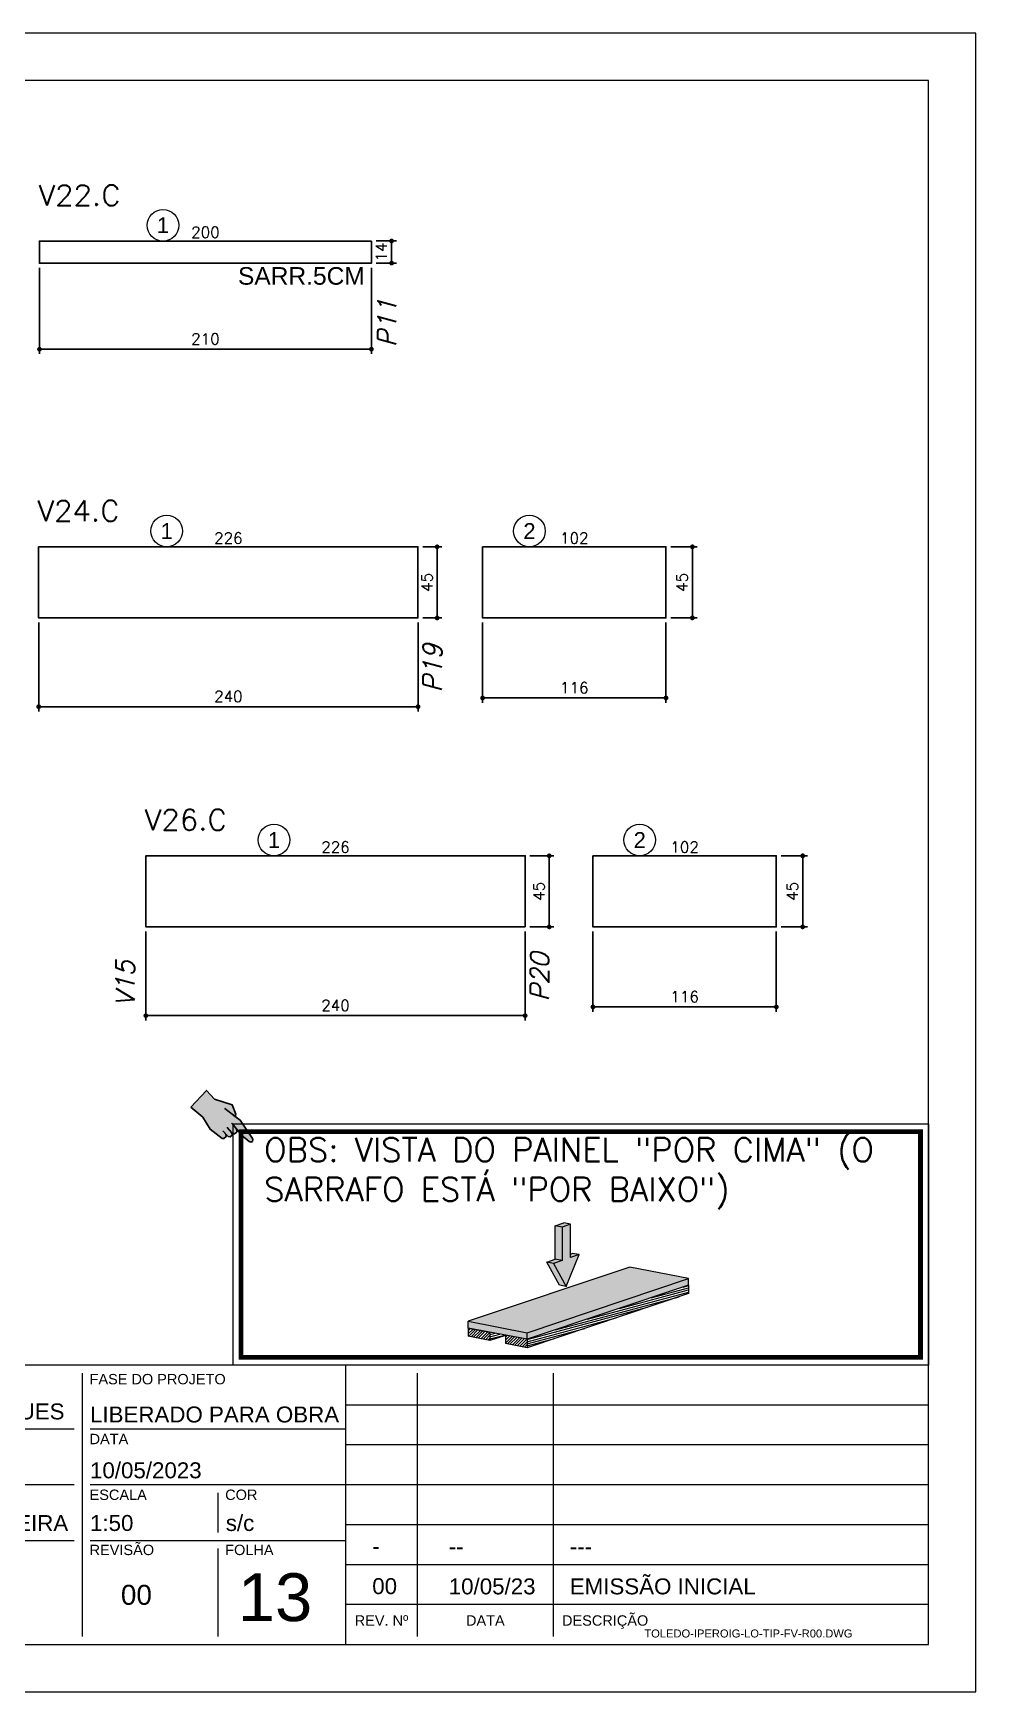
# Model space of a CAD drawing. Extents: x -20676 to 4767, y -817 to 13976.
# Drawn here: x -18203 to -17606, y 5232 to 6282 of the extents above; entities that cross this region are included whole.
import ezdxf
from ezdxf.enums import TextEntityAlignment as Align
from ezdxf.lldxf.tags import DXFTag

# ---------------------------------------------------------------- set-up
doc = ezdxf.new("R2010")
doc.units = 0
doc.header["$PDMODE"] = 2
doc.header["$PDSIZE"] = 10
doc.linetypes.add('CABLIN', pattern=[0.35, 0.25, -0.1])
doc.layers.get('0').update_dxf_attribs({"lineweight": 13})
doc.layers.get('Defpoints').update_dxf_attribs({"lineweight": 13})
for name, color, linetype, lineweight in [('contorno de painel', 7, 'Continuous', 13), ('cotas', 4, 'Continuous', 13), ('FOLHA MB', 7, 'Continuous', 13), ('HACHURACONCRETO', 7, 'Continuous', 13), ('Romaneio', 1, 'Continuous', 13), ('texto de viga', 7, 'Continuous', 13)]:
    doc.layers.add(name, color=color, linetype=linetype, lineweight=lineweight)
for name, color, linetype in [('Cota Sarrafo', 180, 'Continuous'), ('Painéis', 200, 'Continuous'), ('REGUA-80', 111, 'Continuous'), ('TEXTO_GERAL', 7, 'Continuous'), ('va165-sec', 5, 'DASHED')]:
    doc.layers.add(name, color=color, linetype=linetype)
doc.styles.add('ARIAL', font='arial.ttf', dxfattribs={"oblique": 15, "height": 25})
doc.styles.add('MB_C01', font='arial.ttf', dxfattribs={"height": 1.3})
doc.styles.add('MB_C02', font='arial.ttf', dxfattribs={"height": 2})
doc.styles.add('MB_C03', font='arial.ttf', dxfattribs={"height": 2.5})
doc.styles.add('MB_C04', font='arial.ttf', dxfattribs={"height": 6})
doc.styles.add('REGUA-120', font='ROMANS.shx', dxfattribs={"height": 15})
doc.styles.add('ROMANS', font='romans.shx')
tags = doc.linetypes.add('DASHED', pattern=[0.75, 0.5, -0.25]).pattern_tags.tags
tags[6:7] = [DXFTag(74, 4), DXFTag(75, 0), DXFTag(340, '0'), DXFTag(46, 1.0), DXFTag(50, 0.0), DXFTag(44, 0.0), DXFTag(45, 0.0)]
tags[4:5] = [DXFTag(74, 4), DXFTag(75, 0), DXFTag(340, '0'), DXFTag(46, 1.0), DXFTag(50, 0.0), DXFTag(44, 0.0), DXFTag(45, 0.0)]
doc.dimstyles.new('PAINEL', dxfattribs={"dimtxt": 7, "dimasz": 3, "dimexe": 3, "dimexo": 3, "dimgap": 3, "dimtad": 1, "dimdec": 1, "dimzin": 12, "dimdsep": 46, "dimtxsty": 'ROMANS', "dimblk": 'DOT', "dimcen": 0, "dimclrd": 4, "dimclre": 4, "dimclrt": 240, "dimadec": 1, "dimazin": 3, "dimtfac": 1, "dimtdec": 1, "dimtmove": 0, "dimatfit": 3, "dimfxl": 0, "dimtolj": 1, "dimtzin": 12, "dimarcsym": 0})
doc.dimstyles.new('projeto2', dxfattribs={"dimtxt": 7, "dimasz": 5, "dimexe": 1.25, "dimexo": 2.5, "dimgap": 2, "dimtad": 1, "dimdec": 1, "dimdsep": 46, "dimtxsty": 'ROMANS', "dimblk": 'OBLIQUE', "dimcen": 10, "dimdle": 1, "dimse1": 1, "dimse2": 1, "dimsd1": 1, "dimsd2": 1, "dimclrd": 256, "dimclre": 256, "dimclrt": 3, "dimadec": 0, "dimazin": 0, "dimtfac": 1, "dimtdec": 1, "dimtmove": 0, "dimatfit": 3, "dimldrblk": 'OBLIQUE', "dimfxl": 0, "dimlwd": -1, "dimlwe": -1, "dimarcsym": 0})

# ---------------------------------------------------------------- blocks, each defined once
blk = doc.blocks.new('A$Ceb89ac90')
at = {"color": 1}
for p, q in [((1086.3, 356.7), (70, 356.7)), ((919.6, 351.7), (919.6, 185)), ((1086.3, 356.7), (1086.3, 179.9)), ((1455, 356.7), (1086.3, 356.7)), ((1131.8, 185), (1131.8, 351.7)), ((1217.6, 351.7), (1217.6, 185)), ((1455, 331.5), (1086.3, 331.5)), ((914.6, 316.3), (768.1, 316.3)), ((1086.3, 316.3), (924.7, 316.3)), ((1455, 306.2), (1086.3, 306.2)), ((914.6, 281), (768.1, 281)), ((1086.3, 281), (924.7, 281)), ((1005.5, 275.9), (1005.5, 250.7)), ((1455, 281), (1086.3, 281)), ((1455, 255.7), (1086.3, 255.7)), ((914.6, 245.6), (440.7, 245.6)), ((1086.3, 245.6), (924.7, 245.6)), ((1005.5, 240.6), (1005.5, 185)), ((1455, 230.4), (1086.3, 230.4)), ((1455, 205.2), (1086.3, 205.2))]:
    blk.add_line(p, q, dxfattribs=at)
for points in [[(0, 1199.9), (0, 149.9), (1485, 149.9), (1485, 1199.9)], [(70, 1169.9), (70, 179.9), (1455, 179.9), (1455, 1169.9)]]:
    blk.add_lwpolyline(points, close=True, dxfattribs=at)
at = {"color": 6, "style": 'MB_C01'}
for s, height, p in [('FASE DO PROJETO', 6.566, (924.3, 344.6)), ('DATA', 6.57, (924.3, 306.7)), ('ESCALA', 6.57, (924.3, 271.4)), ('COR', 6.57, (1010.1, 271.4)), ('REVISÃO', 6.57, (924.3, 236.5)), ('FOLHA', 6.57, (1010.1, 236.5))]:
    blk.add_text(s, height=height, dxfattribs=at).set_placement(p)
at = {"color": 5, "style": 'MB_C02'}
for s, p in [('DANIEL RODRIGUES', (768.1, 322.4)), ('FORMA DE MADEIRA', (768.1, 251.7))]:
    blk.add_text(s, height=10.102, dxfattribs=at).set_placement(p)
at = {"color": 6, "style": 'MB_C01'}
for s, p in [('DESCRIÇÃO', (1250.5, 195.1)), ('REV. Nº', (1109, 195.1)), ('DATA', (1174.7, 195.1))]:
    blk.add_text(s, height=6.57, dxfattribs=at).set_placement(p, align=Align.MIDDLE_CENTER)
at = {"insert": (1275.3, 189.4), "char_height": 5.051, "width": 210.818, "attachment_point": 1, "style": 'MB_C04'}
blk.add_mtext('TOLEDO-IPEROIG-LO-TIP-FV-R00.DWG', dxfattribs=at)
at = {"color": 5}
for tag, p, height, style in [('REV_05', (1103.1, 338.1), 10.1, 'MB_C02'), ('DATA_REV_05', (1151.5, 337.9), 10.1, 'MB_C02'), ('INFO_REV_05', (1228.1, 337.9), 10.1, 'MB_C02'), ('CLIENTE', (449.7, 328.8), 12.6, 'MB_C03'), ('FASE', (924.6, 320.5), 10.1, 'MB_C02'), ('REV_04', (1103.1, 312.8), 10.1, 'MB_C02'), ('DATA_REV_04', (1151.5, 312.7), 10.1, 'MB_C02'), ('INFO_REV_04', (1228.1, 312.7), 10.1, 'MB_C02'), ('PROJETISTA', (768, 285.1), 10.1, 'MB_C02'), ('DATA', (924.6, 285.1), 10.1, 'MB_C02'), ('REV_03', (1103.1, 287.6), 10.1, 'MB_C02'), ('DATA_REV_03', (1151.5, 287.4), 10.1, 'MB_C02'), ('INFO_REV_03', (1228.1, 287.4), 10.1, 'MB_C02'), ('OBRA', (449.7, 273.3), 12.6, 'MB_C03'), ('REV_02', (1103.1, 262.3), 10.1, 'MB_C02'), ('DATA_REV_02', (1151.5, 262.1), 10.1, 'MB_C02'), ('INFO_REV_02', (1228.1, 262.1), 10.1, 'MB_C02'), ('ESC', (924.6, 251.8), 10.1, 'MB_C02'), ('COR', (1010.5, 251.8), 10.1, 'MB_C02'), ('REV_01', (1103.1, 237.1), 10.1, 'MB_C02'), ('DATA_REV_01', (1151.5, 236.9), 10.1, 'MB_C02'), ('INFO_REV_01', (1228.1, 236.9), 10.1, 'MB_C02'), ('PAVIMENTO', (449.7, 215.3), 12.6, 'MB_C03'), ('FL', (1018.1, 194.7), 30.3, 'MB_C04'), ('REV_00', (1103.1, 211.8), 10.1, 'MB_C02'), ('DATA_REV_00', (1151.5, 211.6), 10.1, 'MB_C02'), ('EMISSÃO_INICIAL', (1228.1, 211.6), 10.1, 'MB_C02'), ('REV', (944.1, 205), 12.6, 'MB_C03')]:
    blk.add_attdef(tag, p, '', height=height, dxfattribs=dict(at, style=style))
at = {"color": 6, "style": 'MB_C02'}
for tag, p in [('ENDEREÇO_CLIENTE', (449.7, 307.8)), ('ENDEREÇO_OBRA', (449.7, 252.7)), ('TIPO_DE_PROJETO', (449.7, 192.3))]:
    blk.add_attdef(tag, p, '', height=10.1, dxfattribs=at)
blk = doc.blocks.new('INDICADOR')
at = {"layer": 'va165-sec', "ltscale": 100}
blk.add_hatch(color=61, dxfattribs=at).paths.add_polyline_path([(-59.7, -24.5), (-37.5, -24.3), (-35.4, -22.8), (-34.7, -18.5), (-36.9, -15.9), (-32.1, -16.5), (-29.9, -15.1), (-29.3, -11.2), (-31.5, -8.9), (-29.5, -9.3), (-27.5, -7.7), (-26.6, -3.4), (-28.9, -0.4), (-18.5, -2.8), (-3.7, -3.1), (-0.7, -1.9), (0, 0), (-1.3, 2.8), (-2.9, 3.5), (-33.7, 13.2), (-42.6, 13.1), (-44, 16), (-56.7, 23.9), (-82.1, 13.8), (-99.5, 16.7), (-102.1, -17), (-79.1, -17.5)])
at = {"layer": 'REGUA-80', "color": 1}
blk.add_lwpolyline([(-102.1, -17), (-79.1, -17.5), (-59.7, -24.5), (-37.5, -24.3), (-35.4, -22.8), (-34.7, -18.5), (-36.9, -15.9), (-43.1, -15.1), (-32.1, -16.5), (-29.9, -15.1), (-29.3, -11.2), (-31.5, -8.9), (-41.5, -7), (-29.5, -9.3), (-27.5, -7.7), (-26.6, -3.4), (-28.9, -0.4), (-39.8, 2.2), (-18.5, -2.8), (-3.7, -3.1), (-0.7, -1.9), (0, 0), (-1.3, 2.8), (-2.9, 3.5), (-33.7, 13.2), (-42.6, 13.1), (-61.9, 12.9), (-42.6, 13.1), (-44, 16), (-56.7, 23.9), (-82.1, 13.8), (-99.5, 16.7), (-102.1, -17)], dxfattribs=at)
blk = doc.blocks.new('DEDADA')
at = {"linetype": 'Continuous', "ltscale": 100, "xscale": 0.5000000000004939, "yscale": 0.5000000000004939, "zscale": 0.5000000000004939, "rotation": 321.5463332659798}
blk.add_blockref('INDICADOR', (63.1, 17), dxfattribs=at)
blk = doc.blocks.new('FDSFSDFSDF')
at = {"layer": 'HACHURACONCRETO'}
h = blk.add_hatch(color=1, dxfattribs=at)
h.dxf.hatch_style = 1
h.paths.add_polyline_path([(-20956.4, 7327.5), (-20960.7, 7328.3), (-20960.7, 7307.2), (-20956.4, 7306.3)], flags=17)
h.paths.add_polyline_path([(-20951, 7329.3), (-20956.4, 7327.5), (-20956.4, 7306.3), (-20961.8, 7304.5), (-20953.7, 7289.8), (-20945.6, 7310), (-20951, 7308.2)])
h.paths.add_polyline_path([(-20961.8, 7304.5), (-20966.1, 7305.3), (-20958, 7290.7), (-20953.7, 7289.8)])
h.paths.add_polyline_path([(-20956.4, 7306.3), (-20960.7, 7307.2), (-20966.1, 7305.3), (-20961.8, 7304.5)])
h.paths.add_polyline_path([(-20945.6, 7310), (-20949.9, 7310.8), (-20951, 7310.4), (-20951, 7308.2)], flags=17)
h.paths.add_polyline_path([(-20951, 7329.3), (-20955.3, 7330.1), (-20960.7, 7328.3), (-20956.4, 7327.5)])
h = blk.add_hatch(color=253, dxfattribs=at)
h.dxf.hatch_style = 1
h.paths.add_polyline_path([(-20876.3, 7294.9), (-20913.5, 7302), (-21015.7, 7267.8), (-20978.5, 7260.6)])
h.paths.add_polyline_path([(-21015.7, 7267.8), (-21015.7, 7263.5), (-20978.5, 7256.4), (-20978.5, 7260.6)])
h.paths.add_polyline_path([(-20876.3, 7290.6), (-20876.3, 7294.9), (-20978.5, 7260.6), (-20978.5, 7256.4)])
h = blk.add_hatch(dxfattribs=at)
h.set_pattern_fill('ANSI31', color=252, scale=0.409149, angle=150)
h.set_pattern_definition([(195, (7609.989, -2957.4306), (0.336218163, -1.254783266), [])])
h.paths.add_polyline_path([(-20992.2, 7258.9), (-20992.2, 7259), (-21002, 7260.9), (-21002, 7255.6)])
h.paths.add_polyline_path([(-20876.3, 7285.4), (-20876.3, 7290.6), (-20978.5, 7256.4), (-20978.5, 7251.1)])
h = blk.add_hatch(dxfattribs=at)
h.set_pattern_fill('ANSI31', color=252, scale=0.409149)
h.set_pattern_definition([(45, (7609.989, -2957.4306), (-0.918565103, 0.918565103), [])])
h.paths.add_polyline_path([(-21002, 7260.9), (-21015.7, 7263.5), (-21015.7, 7258.3), (-21002, 7255.6)])
h.paths.add_polyline_path([(-20978.5, 7256.4), (-20992.2, 7259), (-20992.2, 7253.8), (-20978.5, 7251.1)])
at = {"color": 0, "linetype": 'Continuous', "lineweight": 0, "extrusion": (5.55112e-17, 0.967349, 0.253449)}
for p, q in [((-20960.7, 7328.3), (-20955.3, 7330.1)), ((-20951, 7329.3), (-20956.4, 7327.5)), ((-20951, 7329.3), (-20955.3, 7330.1)), ((-20951, 7308.2), (-20951, 7329.3)), ((-20956.4, 7327.5), (-20960.7, 7328.3)), ((-20960.7, 7307.2), (-20960.7, 7328.3)), ((-20956.4, 7327.5), (-20956.4, 7306.3)), ((-20953.7, 7289.8), (-20945.6, 7310)), ((-20951, 7310.4), (-20949.9, 7310.8)), ((-20945.6, 7310), (-20951, 7308.2)), ((-20945.6, 7310), (-20949.9, 7310.8)), ((-20913.5, 7302), (-21015.7, 7267.8)), ((-20966.1, 7305.3), (-20960.7, 7307.2)), ((-20961.8, 7304.5), (-20966.1, 7305.3)), ((-20958, 7290.7), (-20966.1, 7305.3)), ((-20956.4, 7306.3), (-20961.8, 7304.5)), ((-20961.8, 7304.5), (-20953.7, 7289.8)), ((-20956.4, 7306.3), (-20960.7, 7307.2)), ((-20876.3, 7294.9), (-20913.5, 7302)), ((-20978.5, 7260.6), (-20876.3, 7294.9)), ((-20876.3, 7290.6), (-20978.5, 7256.4)), ((-20876.3, 7290.6), (-20978.5, 7256.4)), ((-20953.7, 7289.8), (-20958, 7290.7)), ((-20876.3, 7290.6), (-20876.3, 7294.9)), ((-20876.3, 7290.6), (-20876.3, 7285.4)), ((-20876.3, 7285.4), (-20978.5, 7251.1)), ((-21015.7, 7267.8), (-20978.5, 7260.6)), ((-21015.7, 7263.5), (-21015.7, 7267.8)), ((-21015.7, 7263.5), (-21015.7, 7258.3)), ((-21015.7, 7263.5), (-21002, 7260.9)), ((-20978.5, 7256.4), (-21015.7, 7263.5)), ((-21002, 7255.6), (-21015.7, 7258.3)), ((-21002, 7260.9), (-21002, 7255.6)), ((-20992.2, 7258.9), (-21002, 7255.6)), ((-20978.5, 7256.4), (-20992.2, 7259)), ((-20992.2, 7259), (-20992.2, 7253.8)), ((-20978.5, 7256.4), (-20978.5, 7260.6)), ((-20978.5, 7256.4), (-20978.5, 7251.1)), ((-20978.5, 7251.1), (-20992.2, 7253.8))]:
    blk.add_line(p, q, dxfattribs=at)
blk.add_lwpolyline([(-21164.5, 7392.8), (-20724.6, 7392.8), (-20724.6, 7240), (-21164.5, 7240)], close=True)
at = {"const_width": 3}
blk.add_lwpolyline([(-21159.5, 7387.8), (-20729.6, 7387.8), (-20729.6, 7245), (-21159.5, 7245)], close=True, dxfattribs=at)
at = {"lineweight": 5, "xscale": 0.8622490710097133, "yscale": 0.8622490710097133, "zscale": 0.2874163570032379}
blk.add_blockref('DEDADA', (-21206.7, 7367), dxfattribs=at)
at = {"layer": 'contorno de painel', "linetype": 'CABLIN', "insert": (-21144.8, 7383.9), "char_height": 15, "attachment_point": 1, "style": 'ROMANS'}
blk.add_mtext_dynamic_manual_height_columns('OBS: VISTA DO PAINEL "POR CIMA" (O SARRAFO ESTÁ "POR BAIXO")', width=429.807, gutter_width=45, heights=[0], dxfattribs=at)
blk = doc.blocks.new('_Dot')
at = {"color": 0, "linetype": 'ByBlock', "lineweight": -2}
blk.add_line((-0.5, 0), (-1, 0), dxfattribs=at)
at = {"color": 0, "linetype": 'ByBlock', "const_width": 0.5}
blk.add_lwpolyline([(-0.25, 0, 1), (0.25, 0, 1)], format="xyb", close=True, dxfattribs=at)
blk = doc.blocks.new('*D1508')
at = {"layer": 'cotas', "color": 4, "lineweight": -2, "transparency": 16777216}
for p, q in [((-18198.8, 6133.7), (-18198.8, 6079.2)), ((-17988.8, 6133.7), (-17988.8, 6079.2)), ((-18195.8, 6082.2), (-17991.8, 6082.2))]:
    blk.add_line(p, q, dxfattribs=at)
at = {"layer": 'Defpoints', "color": 0, "transparency": 16777216}
for p in [(-18198.8, 6136.7), (-17988.8, 6136.7), (-17988.8, 6082.2)]:
    blk.add_point(p, dxfattribs=at)
at = {"layer": 'cotas', "color": 4, "lineweight": -2, "transparency": 16777216, "xscale": 3, "yscale": 3, "zscale": 3, "rotation": 180}
blk.add_blockref('_Dot', (-18198.8, 6082.2), dxfattribs=at)
at = {"layer": 'cotas', "color": 4, "lineweight": -2, "transparency": 16777216, "xscale": 3, "yscale": 3, "zscale": 3}
blk.add_blockref('_Dot', (-17988.8, 6082.2), dxfattribs=at)
at = {"layer": 'cotas', "color": 240, "transparency": 16777216, "insert": (-18093.8, 6088.7), "char_height": 7, "attachment_point": 5, "style": 'ROMANS'}
blk.add_mtext('\\A1;210', dxfattribs=at)
blk = doc.blocks.new('*D1509')
at = {"layer": 'cotas', "color": 4, "lineweight": -2, "transparency": 16777216}
for p, q in [((-17985.8, 6150.7), (-17973, 6150.7)), ((-17976, 6147.7), (-17976, 6139.7)), ((-17985.8, 6136.7), (-17973, 6136.7))]:
    blk.add_line(p, q, dxfattribs=at)
at = {"layer": 'Defpoints', "color": 0, "transparency": 16777216}
for p in [(-17988.8, 6150.7), (-17988.8, 6136.7), (-17976, 6136.7)]:
    blk.add_point(p, dxfattribs=at)
at = {"layer": 'cotas', "color": 4, "lineweight": -2, "transparency": 16777216, "xscale": 3, "yscale": 3, "zscale": 3}
for p, rotation in [((-17976, 6150.7), 90), ((-17976, 6136.7), 270)]:
    blk.add_blockref('_Dot', p, dxfattribs=dict(at, rotation=rotation))
at = {"layer": 'cotas', "color": 240, "transparency": 16777216, "insert": (-17982.5, 6143.7), "char_height": 7, "attachment_point": 5, "rotation": 90, "style": 'ROMANS'}
blk.add_mtext('\\A1;14', dxfattribs=at)
blk = doc.blocks.new('*D1510')
at = {"layer": 'Defpoints', "color": 0, "transparency": 16777216}
for p in [(-18193.8, 6150.7), (-17993.8, 6150.7), (-17993.8, 6150.7)]:
    blk.add_point(p, dxfattribs=at)
at = {"layer": 'Cota Sarrafo', "color": 3, "transparency": 16777216, "insert": (-18093.8, 6156.2), "char_height": 7, "attachment_point": 5, "style": 'ROMANS'}
blk.add_mtext('200', dxfattribs=at)
blk = doc.blocks.new('_OBLIQUE')
at = {"color": 0, "linetype": 'ByBlock', "lineweight": -2}
for p, q in [((0, 0), (-1, 0)), ((-0.5, -0.5), (0.5, 0.5))]:
    blk.add_line(p, q, dxfattribs=at)
blk = doc.blocks.new('*D1519')
at = {"layer": 'Defpoints', "color": 0, "transparency": 16777216}
for p in [(-18199.3, 5912.1), (-17959.3, 5912.1), (-17959.3, 5855.9)]:
    blk.add_point(p, dxfattribs=at)
at = {"layer": 'Painéis', "color": 4, "lineweight": -2, "transparency": 16777216}
for p, q in [((-18199.3, 5909.1), (-18199.3, 5852.9)), ((-17959.3, 5909.1), (-17959.3, 5852.9)), ((-18196.3, 5855.9), (-17962.3, 5855.9))]:
    blk.add_line(p, q, dxfattribs=at)
at = {"layer": 'Painéis', "color": 4, "lineweight": -2, "transparency": 16777216, "xscale": 3, "yscale": 3, "zscale": 3, "rotation": 180}
blk.add_blockref('_Dot', (-18199.3, 5855.9), dxfattribs=at)
at = {"layer": 'Painéis', "color": 4, "lineweight": -2, "transparency": 16777216, "xscale": 3, "yscale": 3, "zscale": 3}
blk.add_blockref('_Dot', (-17959.3, 5855.9), dxfattribs=at)
at = {"layer": 'Painéis', "color": 240, "transparency": 16777216, "insert": (-18079.3, 5862.4), "char_height": 7, "attachment_point": 5, "style": 'ROMANS'}
blk.add_mtext('\\A1;240', dxfattribs=at)
blk = doc.blocks.new('*D1520')
at = {"layer": 'Defpoints', "color": 0, "transparency": 16777216}
for p in [(-17918.4, 5912.1), (-17802.4, 5912.1), (-17802.4, 5861.4)]:
    blk.add_point(p, dxfattribs=at)
at = {"layer": 'Painéis', "color": 4, "lineweight": -2, "transparency": 16777216}
for p, q in [((-17918.4, 5909.1), (-17918.4, 5858.4)), ((-17802.4, 5909.1), (-17802.4, 5858.4)), ((-17915.4, 5861.4), (-17805.4, 5861.4))]:
    blk.add_line(p, q, dxfattribs=at)
at = {"layer": 'Painéis', "color": 4, "lineweight": -2, "transparency": 16777216, "xscale": 3, "yscale": 3, "zscale": 3, "rotation": 180}
blk.add_blockref('_Dot', (-17918.4, 5861.4), dxfattribs=at)
at = {"layer": 'Painéis', "color": 4, "lineweight": -2, "transparency": 16777216, "xscale": 3, "yscale": 3, "zscale": 3}
blk.add_blockref('_Dot', (-17802.4, 5861.4), dxfattribs=at)
at = {"layer": 'Painéis', "color": 240, "transparency": 16777216, "insert": (-17860.4, 5867.9), "char_height": 7, "attachment_point": 5, "style": 'ROMANS'}
blk.add_mtext('\\A1;116', dxfattribs=at)
blk = doc.blocks.new('*D1521')
at = {"layer": 'Defpoints', "color": 0, "transparency": 16777216}
for p in [(-17802.4, 5957.1), (-17802.4, 5912.1), (-17785.7, 5912.1)]:
    blk.add_point(p, dxfattribs=at)
at = {"layer": 'Painéis', "color": 4, "lineweight": -2, "transparency": 16777216}
for p, q in [((-17799.4, 5957.1), (-17782.7, 5957.1)), ((-17785.7, 5954.1), (-17785.7, 5915.1)), ((-17799.4, 5912.1), (-17782.7, 5912.1))]:
    blk.add_line(p, q, dxfattribs=at)
at = {"layer": 'Painéis', "color": 4, "lineweight": -2, "transparency": 16777216, "xscale": 3, "yscale": 3, "zscale": 3}
for p, rotation in [((-17785.7, 5957.1), 90), ((-17785.7, 5912.1), 270)]:
    blk.add_blockref('_Dot', p, dxfattribs=dict(at, rotation=rotation))
at = {"layer": 'Painéis', "color": 240, "transparency": 16777216, "insert": (-17792.2, 5934.6), "char_height": 7, "attachment_point": 5, "rotation": 90, "style": 'ROMANS'}
blk.add_mtext('\\A1;45', dxfattribs=at)
blk = doc.blocks.new('*D1522')
at = {"layer": 'Defpoints', "color": 0, "transparency": 16777216}
for p in [(-17959.3, 5957.1), (-17959.3, 5912.1), (-17947.2, 5912.1)]:
    blk.add_point(p, dxfattribs=at)
at = {"layer": 'Painéis', "color": 4, "lineweight": -2, "transparency": 16777216}
for p, q in [((-17956.3, 5957.1), (-17944.2, 5957.1)), ((-17947.2, 5954.1), (-17947.2, 5915.1)), ((-17956.3, 5912.1), (-17944.2, 5912.1))]:
    blk.add_line(p, q, dxfattribs=at)
at = {"layer": 'Painéis', "color": 4, "lineweight": -2, "transparency": 16777216, "xscale": 3, "yscale": 3, "zscale": 3}
for p, rotation in [((-17947.2, 5957.1), 90), ((-17947.2, 5912.1), 270)]:
    blk.add_blockref('_Dot', p, dxfattribs=dict(at, rotation=rotation))
at = {"layer": 'Painéis', "color": 240, "transparency": 16777216, "insert": (-17953.7, 5934.6), "char_height": 7, "attachment_point": 5, "rotation": 90, "style": 'ROMANS'}
blk.add_mtext('\\A1;45', dxfattribs=at)
blk = doc.blocks.new('*D1523')
at = {"layer": 'Defpoints', "color": 0, "transparency": 16777216}
for p in [(-18192.3, 5957.1), (-17966.3, 5957.1), (-17966.3, 5957.1)]:
    blk.add_point(p, dxfattribs=at)
at = {"layer": 'Cota Sarrafo', "color": 3, "transparency": 16777216, "insert": (-18079.3, 5962.6), "char_height": 7, "attachment_point": 5, "style": 'ROMANS'}
blk.add_mtext('226', dxfattribs=at)
blk = doc.blocks.new('*D1524')
at = {"layer": 'Defpoints', "color": 0, "transparency": 16777216}
for p in [(-17911.4, 5957.1), (-17809.4, 5957.1), (-17809.4, 5957.1)]:
    blk.add_point(p, dxfattribs=at)
at = {"layer": 'Cota Sarrafo', "color": 3, "transparency": 16777216, "insert": (-17860.4, 5962.6), "char_height": 7, "attachment_point": 5, "style": 'ROMANS'}
blk.add_mtext('102', dxfattribs=at)
blk = doc.blocks.new('*D1536')
at = {"layer": 'Defpoints', "color": 0, "transparency": 16777216}
for p in [(-18131.5, 5716.5), (-17891.5, 5716.5), (-17891.5, 5660.3)]:
    blk.add_point(p, dxfattribs=at)
at = {"layer": 'Painéis', "color": 4, "lineweight": -2, "transparency": 16777216}
for p, q in [((-18131.5, 5713.5), (-18131.5, 5657.3)), ((-17891.5, 5713.5), (-17891.5, 5657.3)), ((-18128.5, 5660.3), (-17894.5, 5660.3))]:
    blk.add_line(p, q, dxfattribs=at)
at = {"layer": 'Painéis', "color": 4, "lineweight": -2, "transparency": 16777216, "xscale": 3, "yscale": 3, "zscale": 3, "rotation": 180}
blk.add_blockref('_Dot', (-18131.5, 5660.3), dxfattribs=at)
at = {"layer": 'Painéis', "color": 4, "lineweight": -2, "transparency": 16777216, "xscale": 3, "yscale": 3, "zscale": 3}
blk.add_blockref('_Dot', (-17891.5, 5660.3), dxfattribs=at)
at = {"layer": 'Painéis', "color": 240, "transparency": 16777216, "insert": (-18011.5, 5666.8), "char_height": 7, "attachment_point": 5, "style": 'ROMANS'}
blk.add_mtext('\\A1;240', dxfattribs=at)
blk = doc.blocks.new('*D1537')
at = {"layer": 'Defpoints', "color": 0, "transparency": 16777216}
for p in [(-17848.6, 5716.5), (-17732.6, 5716.5), (-17732.6, 5665.8)]:
    blk.add_point(p, dxfattribs=at)
at = {"layer": 'Painéis', "color": 4, "lineweight": -2, "transparency": 16777216}
for p, q in [((-17848.6, 5713.5), (-17848.6, 5662.8)), ((-17732.6, 5713.5), (-17732.6, 5662.8)), ((-17845.6, 5665.8), (-17735.6, 5665.8))]:
    blk.add_line(p, q, dxfattribs=at)
at = {"layer": 'Painéis', "color": 4, "lineweight": -2, "transparency": 16777216, "xscale": 3, "yscale": 3, "zscale": 3, "rotation": 180}
blk.add_blockref('_Dot', (-17848.6, 5665.8), dxfattribs=at)
at = {"layer": 'Painéis', "color": 4, "lineweight": -2, "transparency": 16777216, "xscale": 3, "yscale": 3, "zscale": 3}
blk.add_blockref('_Dot', (-17732.6, 5665.8), dxfattribs=at)
at = {"layer": 'Painéis', "color": 240, "transparency": 16777216, "insert": (-17790.6, 5672.3), "char_height": 7, "attachment_point": 5, "style": 'ROMANS'}
blk.add_mtext('\\A1;116', dxfattribs=at)
blk = doc.blocks.new('*D1538')
at = {"layer": 'Defpoints', "color": 0, "transparency": 16777216}
for p in [(-17732.6, 5761.5), (-17732.6, 5716.5), (-17715.9, 5716.5)]:
    blk.add_point(p, dxfattribs=at)
at = {"layer": 'Painéis', "color": 4, "lineweight": -2, "transparency": 16777216}
for p, q in [((-17729.6, 5761.5), (-17712.9, 5761.5)), ((-17715.9, 5758.5), (-17715.9, 5719.5)), ((-17729.6, 5716.5), (-17712.9, 5716.5))]:
    blk.add_line(p, q, dxfattribs=at)
at = {"layer": 'Painéis', "color": 4, "lineweight": -2, "transparency": 16777216, "xscale": 3, "yscale": 3, "zscale": 3}
for p, rotation in [((-17715.9, 5761.5), 90), ((-17715.9, 5716.5), 270)]:
    blk.add_blockref('_Dot', p, dxfattribs=dict(at, rotation=rotation))
at = {"layer": 'Painéis', "color": 240, "transparency": 16777216, "insert": (-17722.4, 5739), "char_height": 7, "attachment_point": 5, "rotation": 90, "style": 'ROMANS'}
blk.add_mtext('\\A1;45', dxfattribs=at)
blk = doc.blocks.new('*D1539')
at = {"layer": 'Defpoints', "color": 0, "transparency": 16777216}
for p in [(-17891.5, 5761.5), (-17891.5, 5716.5), (-17876.3, 5716.5)]:
    blk.add_point(p, dxfattribs=at)
at = {"layer": 'Painéis', "color": 4, "lineweight": -2, "transparency": 16777216}
for p, q in [((-17888.5, 5761.5), (-17873.3, 5761.5)), ((-17876.3, 5758.5), (-17876.3, 5719.5)), ((-17888.5, 5716.5), (-17873.3, 5716.5))]:
    blk.add_line(p, q, dxfattribs=at)
at = {"layer": 'Painéis', "color": 4, "lineweight": -2, "transparency": 16777216, "xscale": 3, "yscale": 3, "zscale": 3}
for p, rotation in [((-17876.3, 5761.5), 90), ((-17876.3, 5716.5), 270)]:
    blk.add_blockref('_Dot', p, dxfattribs=dict(at, rotation=rotation))
at = {"layer": 'Painéis', "color": 240, "transparency": 16777216, "insert": (-17882.8, 5739), "char_height": 7, "attachment_point": 5, "rotation": 90, "style": 'ROMANS'}
blk.add_mtext('\\A1;45', dxfattribs=at)
blk = doc.blocks.new('*D1540')
at = {"layer": 'Defpoints', "color": 0, "transparency": 16777216}
for p in [(-18124.5, 5761.5), (-17898.5, 5761.5), (-17898.5, 5761.5)]:
    blk.add_point(p, dxfattribs=at)
at = {"layer": 'Cota Sarrafo', "color": 3, "transparency": 16777216, "insert": (-18011.5, 5767), "char_height": 7, "attachment_point": 5, "style": 'ROMANS'}
blk.add_mtext('226', dxfattribs=at)
blk = doc.blocks.new('*D1541')
at = {"layer": 'Defpoints', "color": 0, "transparency": 16777216}
for p in [(-17841.6, 5761.5), (-17739.6, 5761.5), (-17739.6, 5761.5)]:
    blk.add_point(p, dxfattribs=at)
at = {"layer": 'Cota Sarrafo', "color": 3, "transparency": 16777216, "insert": (-17790.6, 5767), "char_height": 7, "attachment_point": 5, "style": 'ROMANS'}
blk.add_mtext('102', dxfattribs=at)

msp = doc.modelspace()

# ---------------------------------------------------------------- linework, layer by layer
at = {"layer": 'Painéis', "color": 6}
for points in [[(-17988.83, 6150.66), (-18198.83, 6150.66), (-18198.83, 6136.66), (-17988.83, 6136.66)], [(-18199.34, 5957.1), (-18199.34, 5912.1), (-17959.34, 5912.1), (-17959.34, 5957.1)], [(-17918.4, 5957.1), (-17802.4, 5957.1), (-17802.4, 5912.1), (-17918.4, 5912.1)], [(-17891.49, 5716.51), (-17891.49, 5761.51), (-18131.49, 5761.51), (-18131.49, 5716.51)], [(-17848.61, 5761.51), (-17732.61, 5761.51), (-17732.61, 5716.51), (-17848.61, 5716.51)]]:
    msp.add_lwpolyline(points, close=True, dxfattribs=at)
at = {"layer": 'Romaneio'}
for centre in [(-18120.69, 6160.66), (-18118.27, 5967.1), (-17888.79, 5967.1), (-18050.42, 5771.51), (-17819, 5771.51)]:
    msp.add_circle(centre, 10, dxfattribs=at)

# ---------------------------------------------------------------- block references
ref = msp.add_blockref('A$Ceb89ac90', (-19091.4, 5082.32))
ref.add_attrib('INFO_REV_01', '---', (-17863.27, 5319.21), dxfattribs={"color": 5, "height": 10.102, "style": 'MB_C02'})
ref.add_attrib('DATA_REV_01', '--', (-17939.86, 5319.21), dxfattribs={"color": 5, "height": 10.102, "style": 'MB_C02'})
ref.add_attrib('REV_01', '-', (-17988.25, 5319.38), dxfattribs={"color": 5, "height": 10.1, "style": 'MB_C02'})
ref.add_attrib('EMISSÃO_INICIAL', 'EMISSÃO INICIAL', (-17863.27, 5293.96), dxfattribs={"color": 5, "height": 10.102, "style": 'MB_C02'})
ref.add_attrib('DATA_REV_00', '10/05/23', (-17939.86, 5293.96), dxfattribs={"color": 5, "height": 10.102, "style": 'MB_C02'})
ref.add_attrib('REV_00', '00', (-17988.25, 5294.12), dxfattribs={"color": 5, "height": 10.102, "style": 'MB_C02'})
ref.add_attrib('FL', '13', (-18073.31, 5277), dxfattribs={"color": 5, "height": 30.306, "style": 'MB_C04'})
ref.add_attrib('REV', '00', (-18147.29, 5287.35), dxfattribs={"color": 5, "height": 12.628, "style": 'MB_C03'})
ref.add_attrib('COR', 's/c', (-18080.92, 5334.09), dxfattribs={"color": 5, "height": 10.102, "style": 'MB_C02'})
ref.add_attrib('ESC', '1:50', (-18166.83, 5334.09), dxfattribs={"color": 5, "height": 10.102, "style": 'MB_C02'})
ref.add_attrib('FASE', 'LIBERADO PARA OBRA', (-18166.83, 5402.78), dxfattribs={"color": 5, "height": 10.102, "style": 'MB_C02'})
ref.add_attrib('DATA', '10/05/2023', (-18166.83, 5367.43), dxfattribs={"color": 5, "height": 10.102, "style": 'MB_C02'})
at = {"layer": 'FOLHA MB'}
msp.add_blockref('FDSFSDFSDF', (3088.22, -1800.99), dxfattribs=at)

# ---------------------------------------------------------------- texts
at = {"layer": 'FOLHA MB', "color": 1, "style": 'ARIAL'}
msp.add_text('SARR.5CM', height=11.116, dxfattribs=at).set_placement((-18073.21, 6123.03))
at = {"layer": 'Romaneio', "color": 7, "style": 'ARIAL'}
for s, p in [('1', (-18120.69, 6160.66)), ('1', (-18118.27, 5967.1)), ('2', (-17888.79, 5967.1)), ('1', (-18050.42, 5771.51)), ('2', (-17819, 5771.51))]:
    msp.add_text(s, height=10, dxfattribs=at).set_placement(p, align=Align.MIDDLE_CENTER)
at = {"layer": 'texto de viga', "color": 215, "style": 'REGUA-120', "oblique": 15}
for s, p in [('P11', (-17973.02, 6083.55)), ('P19', (-17944.33, 5865.05)), ('V15', (-18138.66, 5666.04)), ('P20', (-17876.47, 5669.46))]:
    msp.add_text(s, height=11.752, rotation=90, dxfattribs=at).set_placement(p)
at = {"layer": 'TEXTO_GERAL', "style": 'REGUA-120', "width": 1.05}
for s, p in [('V22.C', (-18199.48, 6173.12)), ('V24.C', (-18200.13, 5973.4)), ('V26.C', (-18132.28, 5777.81))]:
    msp.add_text(s, height=13, dxfattribs=at).set_placement(p)

# ---------------------------------------------------------------- dimensions: what is measured, and where the dimension line sits
at = {"layer": 'Cota Sarrafo'}
for base, p1, p2, picture, middle in [((-17993.83, 6150.66), (-18193.83, 6150.66), (-17993.83, 6150.66), '*D1510', (-18093.83, 6156.16)), ((-17966.34, 5957.1), (-18192.34, 5957.1), (-17966.34, 5957.1), '*D1523', (-18079.34, 5962.6)), ((-17809.4, 5957.1), (-17911.4, 5957.1), (-17809.4, 5957.1), '*D1524', (-17860.4, 5962.6)), ((-17898.49, 5761.51), (-18124.49, 5761.51), (-17898.49, 5761.51), '*D1540', (-18011.49, 5767.01)), ((-17739.61, 5761.51), (-17841.61, 5761.51), (-17739.61, 5761.51), '*D1541', (-17790.61, 5767.01))]:
    dim = msp.add_linear_dim(base=base, p1=p1, p2=p2, dimstyle='projeto2', dxfattribs=at)
    dim.commit()
    dim.dimension.update_dxf_attribs({"geometry": picture, "text_midpoint": middle})
at = {"layer": 'cotas', "color": 6}
dim = msp.add_linear_dim(base=(-17976.04, 6136.66), p1=(-17988.83, 6150.66), p2=(-17988.83, 6136.66), angle=90, dimstyle='PAINEL', override={"dimarcsym": 2}, dxfattribs=at)
dim.commit()
dim.dimension.update_dxf_attribs({"geometry": '*D1509', "text_midpoint": (-17976.04, 6143.66), "dimtype": 160})
dim = msp.add_linear_dim(base=(-17988.83, 6082.22), p1=(-18198.83, 6136.66), p2=(-17988.83, 6136.66), dimstyle='PAINEL', override={"dimarcsym": 2}, dxfattribs=at)
dim.commit()
dim.dimension.update_dxf_attribs({"geometry": '*D1508', "text_midpoint": (-18093.83, 6088.72)})
at = {"layer": 'Painéis', "color": 6}
for base, p1, p2, picture, middle in [((-17947.19, 5912.1), (-17959.34, 5957.1), (-17959.34, 5912.1), '*D1522', (-17953.69, 5934.6)), ((-17785.65, 5912.1), (-17802.4, 5957.1), (-17802.4, 5912.1), '*D1521', (-17792.15, 5934.6)), ((-17876.34, 5716.51), (-17891.49, 5761.51), (-17891.49, 5716.51), '*D1539', (-17882.84, 5739.01)), ((-17715.86, 5716.51), (-17732.61, 5761.51), (-17732.61, 5716.51), '*D1538', (-17722.36, 5739.01))]:
    dim = msp.add_linear_dim(base=base, p1=p1, p2=p2, angle=90, dimstyle='PAINEL', override={"dimarcsym": 2}, dxfattribs=at)
    dim.commit()
    dim.dimension.update_dxf_attribs({"geometry": picture, "text_midpoint": middle})
for base, p1, p2, picture, middle in [((-17959.34, 5855.9), (-18199.34, 5912.1), (-17959.34, 5912.1), '*D1519', (-18079.34, 5862.4)), ((-17802.4, 5861.39), (-17918.4, 5912.1), (-17802.4, 5912.1), '*D1520', (-17860.4, 5867.89)), ((-17891.49, 5660.3), (-18131.49, 5716.51), (-17891.49, 5716.51), '*D1536', (-18011.49, 5666.8)), ((-17732.61, 5665.8), (-17848.61, 5716.51), (-17732.61, 5716.51), '*D1537', (-17790.61, 5672.3))]:
    dim = msp.add_linear_dim(base=base, p1=p1, p2=p2, dimstyle='PAINEL', override={"dimarcsym": 2}, dxfattribs=at)
    dim.commit()
    dim.dimension.update_dxf_attribs({"geometry": picture, "text_midpoint": middle})

doc.saveas('drawing.dxf')
